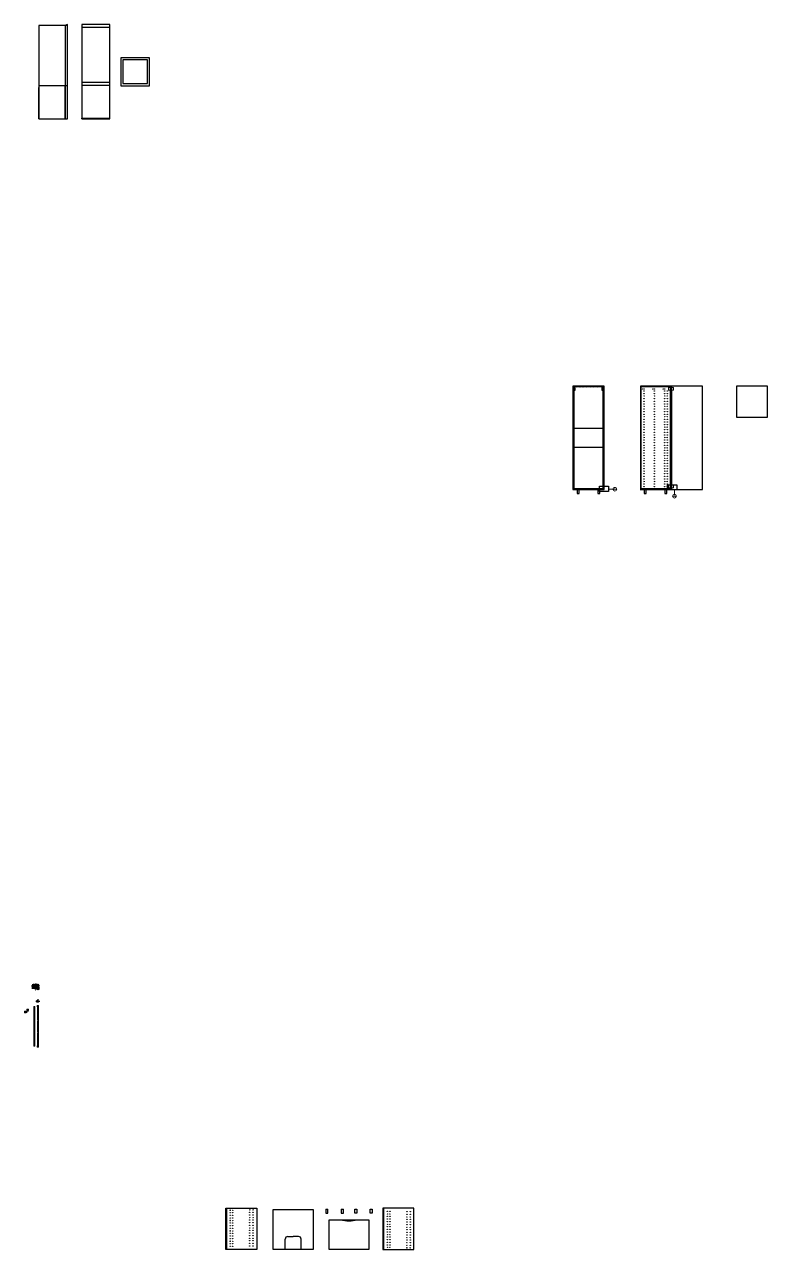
# Model space of a CAD drawing. Header units: millimetres. Extents: x -81 to 6320, y 1460 to 5690.
# Drawn here: x 1551 to 2987, y 3321 to 5690 of the extents above; entities that cross this region are included whole.
import ezdxf
from ezdxf.enums import TextEntityAlignment as Align

# ---------------------------------------------------------------- set-up
doc = ezdxf.new("R2010")
doc.units = ezdxf.units.MM
doc.linetypes.add('DASHED2', pattern=[0.375, 0.25, -0.125])
for name, color, linetype, lineweight in [('A-ANNO-SYMB', 3, 'Continuous', 18), ('meccanismi', 4, 'Continuous', 18), ('viti', 2, 'Continuous', 18)]:
    doc.layers.add(name, color=color, linetype=linetype, lineweight=lineweight)
doc.layers.add('ABACO', color=5, linetype='Continuous')
doc.styles.get("Standard").update_dxf_attribs({"font": 'Arial.ttf'})

# ---------------------------------------------------------------- blocks, each defined once
blk = doc.blocks.new('buchi vite')
for p, q in [((3441.8, 4619.8), (3442.4, 4619.8)), ((3441.8, 4619.3), (3442.4, 4619.3))]:
    blk.add_line(p, q)
for points in [[(3441.8, 4619.3), (3441.7, 4619.3), (3441.7, 4619.8), (3441.8, 4619.8)], [(3442.4, 4619.8), (3442.5, 4619.8), (3442.5, 4619.3), (3442.4, 4619.3)]]:
    blk.add_open_spline(points, degree=3)
blk = doc.blocks.new('buchi viti2')
for points in [[(3434.7, 4603.5), (3434.7, 4604.4)], [(3435.4, 4604.4), (3435.4, 4603.5)]]:
    blk.add_lwpolyline(points)
for points in [[(3434.7, 4604.4), (3434.7, 4604.7), (3435.4, 4604.7), (3435.4, 4604.4)], [(3434.7, 4603.5), (3434.7, 4603.3), (3435.4, 4603.3), (3435.4, 4603.5)]]:
    blk.add_open_spline(points, degree=3)

msp = doc.modelspace()

# ---------------------------------------------------------------- hatches: boundary and pattern name
h = msp.add_hatch()
h.set_pattern_fill('ANSI31', color=256, scale=10)
h.set_pattern_definition([(45, (441.5808, 2513.2355), (-0.88388348, 0.88388348), [])])
h.paths.add_polyline_path([(2671.3, 4991.3), (2611.3, 4991.3), (2611.3, 4791.3), (2671.3, 4791.3)])
edge = h.paths.add_edge_path(flags=16)
edge.add_line((2669.8, 4989.8), (2612.8, 4989.8))
edge.add_line((2669.8, 4791.3), (2669.8, 4989.8))
edge.add_line((2612.8, 4792.8), (2669.8, 4792.8))
edge.add_line((2612.8, 4792.8), (2612.8, 4872.8))
edge.add_line((2612.8, 4989.8), (2612.8, 4792.8))

# ---------------------------------------------------------------- linework, layer by layer
for p, q in [((1633.4, 5688.4), (1578.2, 5688.4)), ((1629.4, 5688.4), (1629.4, 5568.7)), ((1633.4, 5688.4), (1633.4, 5690.5)), ((1715.4, 5684.9), (1661.4, 5684.9)), ((1578.2, 5572.2), (1633.4, 5572.2)), ((1578.2, 5507.8), (1578.2, 5568.7)), ((1629.4, 5507.8), (1629.4, 5572.2)), ((1629.4, 5568.7), (1629.4, 5507.8)), ((1715.4, 5578.2), (1661.4, 5578.2)), ((1715.4, 5572.3), (1661.4, 5572.3)), ((1715.4, 5572.3), (1715.4, 5578.2)), ((1715.4, 5572.9), (1715.4, 5574)), ((1715.4, 5507.9), (1715.4, 5572.3)), ((1661.4, 5507.8), (1661.4, 5509.5)), ((1661.4, 5509.5), (1715.4, 5509.5)), ((1715.4, 5507.9), (1715.4, 5514.4))]:
    msp.add_line(p, q)
at = {"linetype": 'Continuous'}
for p, q in [((2671.3, 4991.3), (2611.3, 4991.3)), ((2611.3, 4991.3), (2611.3, 4791.3)), ((2612.8, 4989.8), (2612.8, 4991.3)), ((2669.8, 4989.8), (2612.8, 4989.8)), ((2612.8, 4989.8), (2612.8, 4792.8)), ((2612.8, 4989.8), (2612.8, 4909.8)), ((2669.8, 4989.8), (2669.8, 4991.3)), ((2669.8, 4791.3), (2669.8, 4989.8)), ((2671.3, 4791.3), (2671.3, 4991.3)), ((2801.1, 4991.3), (2741.6, 4991.3)), ((2741.6, 4991.3), (2741.6, 4909.8)), ((2742.6, 4989.8), (2742.6, 4991.3)), ((2742.6, 4989.8), (2742.6, 4909.8)), ((2799.6, 4989.8), (2799.6, 4991.3)), ((2799.6, 4989.8), (2799.6, 4988.3)), ((2801.1, 4791.3), (2801.1, 4991.3)), ((2612.8, 4909.8), (2669.8, 4909.8)), ((2741.6, 4909.8), (2742.6, 4909.8)), ((2741.6, 4909.8), (2741.6, 4872.8)), ((2742.6, 4909.8), (2742.6, 4872.8)), ((2612.8, 4792.8), (2612.8, 4872.8)), ((2612.8, 4872.8), (2669.8, 4872.8)), ((2741.6, 4872.8), (2741.6, 4791.3)), ((2741.6, 4872.8), (2742.6, 4872.8)), ((2742.6, 4792.8), (2742.6, 4872.8)), ((2611.3, 4791.3), (2671.3, 4791.3)), ((2611.3, 4791.3), (2621.3, 4791.3)), ((2612.8, 4792.8), (2669.8, 4792.8)), ((2612.8, 4792.8), (2612.8, 4791.3)), ((2741.1, 4791.3), (2801.1, 4791.3)), ((2741.1, 4791.3), (2751.1, 4791.3)), ((2742.6, 4792.8), (2799.6, 4792.8)), ((2742.6, 4792.8), (2742.6, 4791.3)), ((2799.6, 4794.3), (2799.6, 4792.8))]:
    msp.add_line(p, q, dxfattribs=at)
msp.add_lwpolyline([(1578.2, 5688.4), (1578.2, 5688.4), (1578.2, 5507.8), (1633.4, 5507.8), (1633.4, 5690.5), (1628.6, 5688.4)])
for points in [[(1661.4, 5690.5), (1661.4, 5507.8), (1715.4, 5507.8), (1715.4, 5690.5)], [(1736.9, 5572.1), (1792.1, 5572.1), (1792.1, 5626.1), (1736.9, 5626.1)], [(1740.9, 5576.1), (1788.1, 5576.1), (1788.1, 5622.1), (1740.9, 5622.1)]]:
    msp.add_lwpolyline(points, close=True)
for points in [[(2612.8, 4988), (2612.8, 4983), (2615.3, 4983), (2615.3, 4988)], [(2667.3, 4988), (2667.3, 4983), (2669.8, 4983), (2669.8, 4988)], [(2862.1, 4791.3), (2862.1, 4991.3), (2802.1, 4991.3), (2802.1, 4791.3)], [(2927.5, 4931.3), (2987.5, 4931.3), (2987.5, 4991.3), (2927.5, 4991.3)], [(2619.3, 4791.3), (2619.3, 4783.3), (2623.3, 4783.3), (2623.3, 4791.3)], [(2659.3, 4791.3), (2659.3, 4783.3), (2663.3, 4783.3), (2663.3, 4791.3)], [(2749.1, 4791.3), (2749.1, 4783.3), (2753.1, 4783.3), (2753.1, 4791.3)], [(2789.1, 4791.3), (2789.1, 4783.3), (2793.1, 4783.3), (2793.1, 4791.3)]]:
    msp.add_lwpolyline(points, close=True, dxfattribs=at)
for points in [[(2799.6, 4791.3), (2799.6, 4989.8), (2742.6, 4989.8), (2742.6, 4909.8)], [(2742.6, 4872.8), (2742.6, 4792.8)], [(2619.3, 4783.3), (2623.3, 4783.3)], [(2659.3, 4783.3), (2663.3, 4783.3)], [(2749.1, 4783.3), (2753.1, 4783.3)], [(2789.1, 4783.3), (2793.1, 4783.3)]]:
    msp.add_lwpolyline(points, dxfattribs=at)
at = {"linetype": 'DASHED2', "ltscale": 5}
for points in [[(2662.3, 4797.3), (2680, 4797.3), (2680, 4787.3), (2662.3, 4787.3)], [(2794.3, 4800.4), (2812.1, 4800.4), (2812.1, 4790.3), (2794.3, 4790.3)]]:
    msp.add_lwpolyline(points, close=True, dxfattribs=at)
for centre, radius in [((2745.7, 4985.7), 0.35), ((2748.7, 4985.7), 0.35), ((2748.7, 4981.7), 0.35), ((2748.7, 4976.7), 0.35), ((2765.7, 4985.7), 0.4), ((2768.7, 4985.7), 0.35), ((2768.7, 4981.7), 0.35), ((2768.7, 4976.7), 0.35), ((2785.7, 4985.7), 0.4), ((2788.7, 4985.7), 0.35), ((2788.7, 4981.7), 0.35), ((2788.7, 4976.7), 0.35), ((2793.7, 4981.7), 0.35), ((2793.7, 4976.7), 0.35), ((2748.7, 4971.7), 0.35), ((2748.7, 4966.7), 0.35), ((2748.7, 4961.7), 0.35), ((2748.7, 4956.7), 0.35), ((2748.7, 4951.7), 0.35), ((2768.7, 4971.7), 0.35), ((2768.7, 4966.7), 0.35), ((2768.7, 4961.7), 0.35), ((2768.7, 4956.7), 0.35), ((2768.7, 4951.7), 0.35), ((2788.7, 4971.7), 0.35), ((2788.7, 4966.7), 0.35), ((2788.7, 4961.7), 0.35), ((2788.7, 4956.7), 0.35), ((2788.7, 4951.7), 0.35), ((2793.7, 4971.7), 0.35), ((2793.7, 4966.7), 0.35), ((2793.7, 4961.7), 0.35), ((2793.7, 4956.7), 0.35), ((2793.7, 4951.7), 0.35), ((2748.7, 4946.7), 0.35), ((2748.7, 4941.7), 0.35), ((2748.7, 4936.7), 0.35), ((2748.7, 4931.7), 0.35), ((2768.7, 4946.7), 0.35), ((2768.7, 4941.7), 0.35), ((2768.7, 4936.7), 0.35), ((2768.7, 4931.7), 0.35), ((2788.7, 4946.7), 0.35), ((2788.7, 4941.7), 0.35), ((2788.7, 4936.7), 0.35), ((2788.7, 4931.7), 0.35), ((2793.7, 4946.7), 0.35), ((2793.7, 4941.7), 0.35), ((2793.7, 4936.7), 0.35), ((2793.7, 4931.7), 0.35), ((2748.7, 4926.7), 0.35), ((2748.7, 4921.7), 0.35), ((2748.7, 4916.7), 0.35), ((2748.7, 4911.7), 0.35), ((2748.7, 4906.7), 0.35), ((2768.7, 4926.7), 0.35), ((2768.7, 4921.7), 0.35), ((2768.7, 4916.7), 0.35), ((2768.7, 4911.7), 0.35), ((2768.7, 4906.7), 0.35), ((2788.7, 4926.7), 0.35), ((2788.7, 4921.7), 0.35), ((2788.7, 4916.7), 0.35), ((2788.7, 4911.7), 0.35), ((2788.7, 4906.7), 0.35), ((2793.7, 4926.7), 0.35), ((2793.7, 4921.7), 0.35), ((2793.7, 4916.7), 0.35), ((2793.7, 4911.7), 0.35), ((2793.7, 4906.7), 0.35), ((2748.7, 4901.7), 0.35), ((2748.7, 4896.7), 0.35), ((2748.7, 4891.7), 0.35), ((2748.7, 4886.7), 0.35), ((2748.7, 4881.7), 0.35), ((2768.7, 4901.7), 0.35), ((2768.7, 4896.7), 0.35), ((2768.7, 4891.7), 0.35), ((2768.7, 4886.7), 0.35), ((2768.7, 4881.7), 0.35), ((2788.7, 4901.7), 0.35), ((2788.7, 4896.7), 0.35), ((2788.7, 4891.7), 0.35), ((2788.7, 4886.7), 0.35), ((2788.7, 4881.7), 0.35), ((2793.7, 4901.7), 0.35), ((2793.7, 4896.7), 0.35), ((2793.7, 4891.7), 0.35), ((2793.7, 4886.7), 0.35), ((2793.7, 4881.7), 0.35), ((2748.7, 4876.7), 0.35), ((2748.7, 4871.7), 0.35), ((2748.7, 4866.7), 0.35), ((2748.7, 4861.7), 0.35), ((2748.7, 4856.7), 0.35), ((2768.7, 4876.7), 0.35), ((2768.7, 4871.7), 0.35), ((2768.7, 4866.7), 0.35), ((2768.7, 4861.7), 0.35), ((2768.7, 4856.7), 0.35), ((2788.7, 4876.7), 0.35), ((2788.7, 4871.7), 0.35), ((2788.7, 4866.7), 0.35), ((2788.7, 4861.7), 0.35), ((2788.7, 4856.7), 0.35), ((2793.7, 4876.7), 0.35), ((2793.7, 4871.7), 0.35), ((2793.7, 4866.7), 0.35), ((2793.7, 4861.7), 0.35), ((2793.7, 4856.7), 0.35), ((2748.7, 4851.7), 0.35), ((2748.7, 4846.7), 0.35), ((2748.7, 4841.7), 0.35), ((2748.7, 4836.7), 0.35), ((2768.7, 4851.7), 0.35), ((2768.7, 4846.7), 0.35), ((2768.7, 4841.7), 0.35), ((2768.7, 4836.7), 0.35), ((2788.7, 4851.7), 0.35), ((2788.7, 4846.7), 0.35), ((2788.7, 4841.7), 0.35), ((2788.7, 4836.7), 0.35), ((2793.7, 4851.7), 0.35), ((2793.7, 4846.7), 0.35), ((2793.7, 4841.7), 0.35), ((2793.7, 4836.7), 0.35), ((2748.7, 4831.6), 0.35), ((2748.7, 4826.6), 0.35), ((2748.7, 4821.6), 0.35), ((2748.7, 4816.6), 0.35), ((2748.7, 4811.6), 0.35), ((2768.7, 4831.6), 0.35), ((2768.7, 4826.6), 0.35), ((2768.7, 4821.6), 0.35), ((2768.7, 4816.6), 0.35), ((2768.7, 4811.6), 0.35), ((2788.7, 4831.6), 0.35), ((2788.7, 4826.6), 0.35), ((2788.7, 4821.6), 0.35), ((2788.7, 4816.6), 0.35), ((2788.7, 4811.6), 0.35), ((2793.7, 4831.6), 0.35), ((2793.7, 4826.6), 0.35), ((2793.7, 4821.6), 0.35), ((2793.7, 4816.6), 0.35), ((2793.7, 4811.6), 0.35), ((2748.7, 4806.6), 0.35), ((2748.7, 4801.6), 0.35), ((2748.7, 4796.6), 0.35), ((2768.7, 4806.6), 0.35), ((2768.7, 4801.6), 0.35), ((2768.7, 4796.6), 0.35), ((2788.7, 4806.6), 0.35), ((2788.7, 4801.6), 0.35), ((2788.7, 4796.6), 0.35), ((2793.7, 4806.6), 0.35), ((2793.7, 4801.6), 0.35), ((2793.7, 4796.6), 0.35)]:
    msp.add_circle(centre, radius)
at = {"layer": 'A-ANNO-SYMB', "linetype": 'DASHED2', "ltscale": 5}
for p, q in [((2680, 4791.6), (2688.7, 4791.6)), ((2807.5, 4790.3), (2807.5, 4781.7))]:
    msp.add_line(p, q, dxfattribs=at)
at = {"layer": 'A-ANNO-SYMB', "linetype": 'Continuous'}
for p, q in [((2688.7, 4791.6), (2695.9, 4791.6)), ((2803.9, 4778.1), (2811.1, 4778.1))]:
    msp.add_line(p, q, dxfattribs=at)
for centre in [(2692.3, 4791.6), (2807.5, 4778.1)]:
    msp.add_circle(centre, 3.62, dxfattribs=at)
at = {"layer": 'ABACO'}
for p, q in [((1939.8, 3401.3), (1941.3, 3401.3)), ((1941.3, 3401.3), (1941.3, 3321.3)), ((1943.8, 3401.3), (1995.8, 3401.3)), ((2133.2, 3399.5), (2133.2, 3391.5)), ((2133.2, 3399.5), (2137.2, 3399.5)), ((2133.2, 3391.5), (2137.2, 3391.5)), ((2137.2, 3391.5), (2137.2, 3399.5)), ((2163.2, 3399.5), (2163.2, 3391.5)), ((2163.2, 3399.5), (2167.2, 3399.5)), ((2163.2, 3391.5), (2167.2, 3391.5)), ((2167.2, 3391.5), (2167.2, 3399.5)), ((2189.2, 3391.5), (2189.2, 3399.5)), ((2189.2, 3399.5), (2193.2, 3399.5)), ((2193.2, 3391.5), (2189.2, 3391.5)), ((2193.2, 3399.5), (2193.2, 3391.5)), ((2219.2, 3391.5), (2219.2, 3399.5)), ((2219.2, 3399.5), (2223.2, 3399.5)), ((2223.2, 3391.5), (2219.2, 3391.5)), ((2223.2, 3399.5), (2223.2, 3391.5)), ((2245.2, 3321.3), (2245.2, 3401.3)), ((2054.7, 3321.3), (2054.7, 3341.3)), ((2059.7, 3346.3), (2070.1, 3346.3)), ((2080.5, 3346.3), (2070.1, 3346.3)), ((2085.5, 3321.3), (2085.5, 3341.3)), ((2243.7, 3321.3), (2245.2, 3321.3)), ((2247.7, 3321.3), (2299.7, 3321.3))]:
    msp.add_line(p, q, dxfattribs=at)
for points in [[(1939.8, 3321.3), (1939.8, 3401.3), (1999.8, 3401.3), (1999.8, 3321.3)], [(2031.6, 3398.3), (2108.6, 3398.3), (2108.6, 3321.3), (2031.6, 3321.3)], [(2243.7, 3401.3), (2243.7, 3321.3), (2303.7, 3321.3), (2303.7, 3401.3)], [(2139.5, 3378.5), (2216.5, 3378.5), (2216.5, 3321.3), (2139.5, 3321.3)]]:
    msp.add_lwpolyline(points, close=True, dxfattribs=at)
for centre in [(1948.3, 3397.3), (1948.3, 3392.3), (1953.3, 3397.3), (1953.3, 3392.3), (1986.1, 3398), (1986.1, 3393), (1986.1, 3388), (1992.5, 3398), (1992.5, 3393), (1992.5, 3388), (2252.3, 3395.2), (2252.3, 3390.2), (2257.3, 3395.2), (2257.3, 3390.2), (2290.1, 3394.4), (2290.1, 3389.4), (2296.5, 3394.4), (2296.5, 3389.4), (1948.3, 3387.3), (1948.3, 3382.3), (1948.3, 3377.3), (1948.3, 3372.3), (1948.3, 3367.3), (1953.3, 3387.3), (1953.3, 3382.3), (1953.3, 3377.3), (1953.3, 3372.3), (1953.3, 3367.3), (1986.1, 3383.1), (1986.1, 3378.1), (1986.1, 3373.1), (1986.1, 3368.1), (1992.5, 3383.1), (1992.5, 3378.1), (1992.5, 3373.1), (1992.5, 3368.1), (2252.3, 3385.2), (2252.3, 3380.2), (2252.3, 3375.2), (2252.3, 3370.2), (2252.3, 3365.2), (2257.3, 3385.2), (2257.3, 3380.2), (2257.3, 3375.2), (2257.3, 3370.2), (2257.3, 3365.2), (2290.1, 3384.4), (2290.1, 3379.4), (2290.1, 3374.4), (2290.1, 3369.4), (2290.1, 3364.4), (2296.5, 3384.4), (2296.5, 3379.4), (2296.5, 3374.4), (2296.5, 3369.4), (2296.5, 3364.4), (1948.3, 3362.3), (1948.3, 3357.3), (1948.3, 3352.3), (1948.3, 3347.3), (1948.3, 3342.3), (1953.3, 3362.3), (1953.3, 3357.3), (1953.3, 3352.3), (1953.3, 3347.3), (1953.3, 3342.3), (1986.1, 3363.1), (1986.1, 3358.1), (1986.1, 3353.1), (1986.1, 3348.1), (1986.1, 3343.1), (1992.5, 3363.1), (1992.5, 3358.1), (1992.5, 3353.1), (1992.5, 3348.1), (1992.5, 3343.1), (2252.3, 3360.2), (2252.3, 3355.2), (2252.3, 3350.2), (2252.3, 3345.2), (2257.3, 3360.2), (2257.3, 3355.2), (2257.3, 3350.2), (2257.3, 3345.2), (2290.1, 3359.4), (2290.1, 3354.4), (2290.1, 3349.4), (2290.1, 3344.4), (2296.5, 3359.4), (2296.5, 3354.4), (2296.5, 3349.4), (2296.5, 3344.4), (1948.3, 3337.3), (1948.3, 3332.3), (1948.3, 3327.3), (1953.3, 3337.3), (1953.3, 3332.3), (1953.3, 3327.3), (1986.1, 3338.1), (1986.1, 3333.1), (1986.1, 3328.1), (1992.5, 3338.1), (1992.5, 3333.1), (1992.5, 3328.1), (2252.3, 3340.2), (2252.3, 3335.2), (2252.3, 3330.2), (2252.3, 3325.2), (2257.3, 3340.2), (2257.3, 3335.2), (2257.3, 3330.2), (2257.3, 3325.2), (2290.1, 3339.4), (2290, 3334.5), (2290, 3329.5), (2290, 3324.5), (2296.5, 3339.4), (2296.5, 3334.5), (2296.5, 3329.5), (2296.5, 3324.5)]:
    msp.add_circle(centre, 0.35, dxfattribs=at)
for centre, radius, start, end in [((2178, 3452), 75.3, 257.589, 282.411), ((2059.7, 3341.3), 5, 90, 180), ((2080.5, 3341.3), 5, 0, 90)]:
    msp.add_arc(centre, radius, start, end, dxfattribs=at)
at = {"layer": 'meccanismi'}
for p, q in [((1570.4, 3714.7), (1570.4, 3791.1)), ((1577.5, 3792.9), (1575.3, 3792.9)), ((1575.3, 3792.9), (1575.3, 3791.1)), ((1575.7, 3790.4), (1575.3, 3791.1)), ((1576.1, 3792.2), (1576.7, 3792.2)), ((1576.1, 3791.8), (1576.7, 3791.8)), ((1577.5, 3792.9), (1577.5, 3752.9)), ((1550.5, 3781.9), (1550.5, 3782)), ((1553.6, 3782), (1550.5, 3782)), ((1550.5, 3782), (1550.5, 3781.9)), ((1550.5, 3781.9), (1552.1, 3781.9)), ((1550.5, 3779), (1550.5, 3781.8)), ((1552.1, 3778.8), (1550.7, 3778.8)), ((1553.6, 3781.9), (1552.1, 3781.9)), ((1552.1, 3778.8), (1553.4, 3778.8)), ((1553.6, 3781.9), (1553.6, 3782)), ((1553.6, 3781.9), (1553.6, 3782)), ((1553.6, 3779), (1553.6, 3781.8)), ((1554.8, 3786.1), (1554.9, 3786.1)), ((1554.8, 3783.4), (1554.8, 3786.1)), ((1554.8, 3786.1), (1554.9, 3786.1)), ((1554.8, 3783.4), (1554.9, 3783.4)), ((1554.9, 3783.4), (1554.8, 3783.4)), ((1554.8, 3781.8), (1554.8, 3778.8)), ((1554.8, 3781.8), (1554.9, 3781.8)), ((1554.8, 3779), (1554.9, 3779)), ((1554.8, 3778.8), (1554.9, 3778.8)), ((1554.9, 3786.1), (1554.9, 3783.4)), ((1554.9, 3781.8), (1554.9, 3778.8)), ((1555.1, 3786.1), (1558, 3786.1)), ((1555.1, 3783.4), (1558, 3783.4)), ((1555.1, 3782), (1558, 3782)), ((1555.1, 3781.9), (1555.1, 3782)), ((1558, 3781.9), (1555.1, 3781.9)), ((1558, 3786.1), (1558, 3784.8)), ((1558, 3783.4), (1558, 3784.8)), ((1558, 3782), (1558, 3781.9)), ((1575.7, 3763.4), (1576.2, 3763.4)), ((1575.7, 3763.4), (1575.7, 3752.9)), ((1575.7, 3742.4), (1575.7, 3752.9)), ((1577.5, 3712.9), (1577.5, 3752.9)), ((1575.7, 3742.4), (1576.2, 3742.4)), ((1575.7, 3715.4), (1575.3, 3714.7)), ((1575.3, 3712.9), (1575.3, 3714.7)), ((1577.5, 3712.9), (1575.3, 3712.9))]:
    msp.add_line(p, q, dxfattribs=at)
at = {"layer": 'meccanismi', "linetype": 'Continuous'}
for points in [[(2795.8, 4983.3), (2805.8, 4983.3), (2805.8, 4988.3), (2795.8, 4988.3)], [(2795.8, 4794.2), (2805.8, 4794.2), (2805.8, 4799.2), (2795.8, 4799.2)]]:
    msp.add_lwpolyline(points, close=True, dxfattribs=at)
at = {"layer": 'meccanismi'}
for points in [[(1570.4, 3791.1), (1568.4, 3791.1), (1568.4, 3714.7)], [(1577.5, 3800), (1575.3, 3800)], [(1575.3, 3800), (1575.3, 3799.8), (1577.5, 3799.8), (1577.5, 3800)], [(1577.5, 3790.4), (1575.7, 3790.4), (1575.7, 3765.4)], [(1576.2, 3763.4), (1576.2, 3765.4), (1575.7, 3765.4)], [(1576.2, 3742.4), (1576.2, 3740.4), (1575.7, 3740.4)], [(1577.5, 3715.4), (1575.7, 3715.4), (1575.7, 3740.4)], [(1570.4, 3714.7), (1568.4, 3714.7)]]:
    msp.add_lwpolyline(points, dxfattribs=at)
at = {"layer": 'meccanismi', "lineweight": 100}
for points in [[(1575.7, 3800), (1575.7, 3802)], [(1577.5, 3802), (1575.7, 3802)], [(1575.7, 3801), (1575.7, 3802)], [(1577.5, 3800), (1577.5, 3802)]]:
    msp.add_lwpolyline(points, dxfattribs=at)
at = {"layer": 'meccanismi'}
for points in [[(1551.6, 3781.8), (1550.9, 3781.8, 0.414214), (1550.8, 3781.7), (1550.8, 3781.1, 0.668179), (1551, 3781), (1551.7, 3781.6, 0.668179)], [(1552.5, 3781.8), (1553.2, 3781.8, -0.414214), (1553.3, 3781.7), (1553.3, 3781.1, -0.668179), (1553.1, 3781), (1552.4, 3781.6, -0.668179)]]:
    msp.add_lwpolyline(points, format="xyb", close=True, dxfattribs=at)
for centre, radius in [((1551, 3780.4), 0.25), ((1550.9, 3779.3), 0.25), ((1552.1, 3780.4), 0.25), ((1553.2, 3780.4), 0.25), ((1553.2, 3779.3), 0.25), ((1569.4, 3753.9), 0.35), ((1569.4, 3751.9), 0.35)]:
    msp.add_circle(centre, radius, dxfattribs=at)
at = {"layer": 'meccanismi', "lineweight": 100}
msp.add_arc((1575.7, 3801), 0.35, 90, 270, dxfattribs=at)
at = {"layer": 'meccanismi'}
for centre, radius, start, end in [((1550.6, 3782), 0.18, 236.3194, 343.9061), ((1550.7, 3779), 0.2, 180, 270), ((1552.1, 3779.7), 0.15, 90, 270), ((1552.1, 3779.1), 0.15, 90, 270), ((1552.1, 3779.7), 0.15, 270, 90), ((1552.1, 3779.1), 0.15, 270, 90), ((1553.5, 3782), 0.18, 196.0939, 303.6806), ((1553.4, 3779), 0.2, 270, 0), ((1555, 3786.2), 0.18, 253.9061, 326.3099), ((1555, 3783.3), 0.18, 33.6901, 106.0939), ((1556.5, 3784.8), 0.6, 0, 180), ((1556.5, 3784.8), 0.6, 180, 0)]:
    msp.add_arc(centre, radius, start, end, dxfattribs=at)
for points in [[(1576.1, 3791.8), (1576, 3791.8), (1576, 3792.2), (1576.1, 3792.2)], [(1576.7, 3792.2), (1576.9, 3792.2), (1576.9, 3791.8), (1576.7, 3791.8)], [(1554.8, 3781.8), (1554.8, 3782), (1555, 3782), (1555.1, 3782)], [(1554.9, 3781.8), (1554.9, 3781.9), (1555.1, 3781.9), (1555.1, 3781.9)]]:
    msp.add_open_spline(points, degree=3, dxfattribs=at)
at = {"layer": 'viti', "lineweight": 100}
for p, q in [((1567.4, 3832.1), (1567.8, 3832.1)), ((1567.4, 3831.9), (1567.8, 3831.9)), ((1568.4, 3830), (1567.4, 3830)), ((1567.4, 3829.7), (1568.2, 3829.7)), ((1567.9, 3827.4), (1567.7, 3827.6)), ((1567.7, 3827.6), (1568.2, 3827.6)), ((1567.8, 3832.5), (1567.8, 3832.1)), ((1567.8, 3831.9), (1567.8, 3831.5)), ((1567.8, 3828.2), (1567.9, 3828.2)), ((1567.8, 3828.2), (1567.9, 3828.2)), ((1567.9, 3830.3), (1567.9, 3830)), ((1567.9, 3830), (1567.9, 3830.3)), ((1567.9, 3828.4), (1567.9, 3828.2)), ((1567.9, 3828.2), (1567.9, 3828)), ((1567.9, 3827.4), (1568, 3827.4)), ((1568, 3827.2), (1567.9, 3827.2)), ((1568, 3827.2), (1567.9, 3827.2)), ((1568, 3827.1), (1567.9, 3827.1)), ((1568, 3827.1), (1567.9, 3827)), ((1568, 3826.9), (1567.9, 3826.9)), ((1568, 3826.9), (1567.9, 3826.9)), ((1568, 3826.8), (1567.9, 3826.7)), ((1568, 3826.8), (1567.9, 3826.7)), ((1568, 3826.6), (1567.9, 3826.6)), ((1568, 3826.6), (1567.9, 3826.6)), ((1568, 3826.5), (1567.9, 3826.4)), ((1568, 3826.4), (1567.9, 3826.4)), ((1568, 3826.3), (1567.9, 3826.3)), ((1568, 3826.3), (1567.9, 3826.2)), ((1568, 3826.1), (1567.9, 3826.1)), ((1568, 3826.1), (1567.9, 3826.1)), ((1568, 3826), (1567.9, 3826)), ((1568, 3826), (1567.9, 3825.9)), ((1568, 3825.8), (1567.9, 3825.8)), ((1568, 3825.8), (1567.9, 3825.8)), ((1568, 3825.7), (1567.9, 3825.6)), ((1568, 3825.6), (1567.9, 3825.6)), ((1567.9, 3825.5), (1567.9, 3825.5)), ((1567.9, 3825.5), (1568, 3825.4)), ((1568, 3825.5), (1567.9, 3825.5)), ((1568, 3825.5), (1567.9, 3825.5)), ((1568, 3832.5), (1568, 3832.1)), ((1568, 3832.1), (1568.4, 3832.1)), ((1568, 3831.9), (1568.4, 3831.9)), ((1568, 3831.9), (1568, 3831.5)), ((1568, 3828.4), (1568, 3828.2)), ((1568, 3828.2), (1568.1, 3828.2)), ((1568, 3828.2), (1568.1, 3828.2)), ((1568, 3828.2), (1568, 3828)), ((1568.2, 3827.6), (1568, 3827.4)), ((1568, 3825.5), (1568, 3825.5)), ((1568, 3825.5), (1568, 3825.4)), ((1571.9, 3831.8), (1572.6, 3831.8)), ((1571.9, 3831.8), (1571.9, 3829.7)), ((1571.9, 3829.7), (1572.6, 3829.7)), ((1571.9, 3827.1), (1571.9, 3827)), ((1572.5, 3831.9), (1572, 3831.9)), ((1572, 3831.9), (1572, 3831.9)), ((1572, 3831.8), (1572, 3829.7)), ((1572.5, 3829.6), (1572, 3829.6)), ((1572, 3828), (1572.1, 3828)), ((1572, 3828), (1572.1, 3828)), ((1572, 3826.9), (1572.4, 3826.9)), ((1572.1, 3829.7), (1572.1, 3831.8)), ((1572.1, 3828.2), (1572.1, 3828)), ((1572.1, 3828), (1572.1, 3827.8)), ((1572.2, 3826.9), (1572.1, 3826.9)), ((1572.2, 3826.9), (1572.1, 3826.9)), ((1572.2, 3826.9), (1572.1, 3826.9)), ((1572.2, 3826.8), (1572.1, 3826.8)), ((1572.2, 3826.8), (1572.1, 3826.7)), ((1572.2, 3826.6), (1572.1, 3826.6)), ((1572.2, 3826.6), (1572.1, 3826.6)), ((1572.2, 3826.5), (1572.1, 3826.5)), ((1572.2, 3826.5), (1572.1, 3826.4)), ((1572.2, 3826.3), (1572.1, 3826.3)), ((1572.2, 3826.3), (1572.1, 3826.3)), ((1572.2, 3826.2), (1572.1, 3826.1)), ((1572.2, 3826.1), (1572.1, 3826.1)), ((1572.2, 3826), (1572.1, 3826)), ((1572.2, 3826), (1572.1, 3826)), ((1572.2, 3825.8), (1572.1, 3825.8)), ((1572.2, 3825.8), (1572.1, 3825.8)), ((1572.2, 3825.7), (1572.1, 3825.7)), ((1572.2, 3825.7), (1572.1, 3825.6)), ((1572.2, 3825.5), (1572.1, 3825.5)), ((1572.2, 3825.5), (1572.1, 3825.5)), ((1572.1, 3825.4), (1572.1, 3825.4)), ((1572.2, 3825.4), (1572.1, 3825.3)), ((1572.2, 3825.4), (1572.1, 3825.3)), ((1572.1, 3825.3), (1572.2, 3825.2)), ((1572.2, 3831.8), (1572.2, 3829.7)), ((1572.2, 3828.2), (1572.2, 3828)), ((1572.2, 3828), (1572.3, 3828)), ((1572.2, 3828), (1572.3, 3828)), ((1572.2, 3828), (1572.2, 3827.8)), ((1572.2, 3825.4), (1572.2, 3825.4)), ((1572.2, 3825.3), (1572.2, 3825.2)), ((1572.3, 3829.7), (1572.3, 3831.8)), ((1572.4, 3831.8), (1572.4, 3829.7)), ((1572.4, 3827.1), (1572.4, 3827)), ((1572.5, 3829.7), (1572.5, 3831.8)), ((1572.6, 3831.8), (1572.6, 3829.7)), ((1575.9, 3831.3), (1575.9, 3831.4)), ((1575.9, 3831.4), (1576.6, 3831.4)), ((1575.9, 3831.3), (1576.6, 3831.3)), ((1575.9, 3828.1), (1576.3, 3828.1)), ((1575.9, 3828), (1576.3, 3828)), ((1575.9, 3827.4), (1576.6, 3827.4)), ((1575.9, 3827.2), (1575.9, 3827.4)), ((1576.3, 3827.2), (1575.9, 3827.2)), ((1576, 3831), (1576, 3830.1)), ((1576, 3831), (1576.5, 3831)), ((1576.3, 3831), (1576, 3831)), ((1576.4, 3831), (1576, 3830.9)), ((1576.5, 3830.9), (1576, 3830.8)), ((1576.5, 3830.9), (1576, 3830.8)), ((1576, 3830.9), (1576, 3830.8)), ((1576, 3830.8), (1576, 3830.7)), ((1576.5, 3830.7), (1576, 3830.7)), ((1576.5, 3830.7), (1576, 3830.6)), ((1576.5, 3830.6), (1576, 3830.5)), ((1576.5, 3830.6), (1576, 3830.5)), ((1576, 3830.6), (1576, 3830.5)), ((1576, 3830.5), (1576, 3830.4)), ((1576.5, 3830.4), (1576, 3830.3)), ((1576.5, 3830.4), (1576, 3830.3)), ((1576, 3830.3), (1576, 3830.2)), ((1576.5, 3830.3), (1576, 3830.2)), ((1576.5, 3830.3), (1576, 3830.2)), ((1576.1, 3832.3), (1576.2, 3832.3)), ((1576.1, 3832.3), (1576.2, 3832.3)), ((1576.1, 3830.1), (1576.4, 3830.1)), ((1576.1, 3827), (1576.1, 3827.2)), ((1576.1, 3825.8), (1576.1, 3826.8)), ((1576.1, 3825.6), (1576.1, 3825.3)), ((1576.5, 3825.4), (1576.1, 3825.3)), ((1576.5, 3825.3), (1576.1, 3825.2)), ((1576.1, 3825.2), (1576.1, 3825.1)), ((1576.5, 3825.2), (1576.1, 3825.1)), ((1576.5, 3825.2), (1576.1, 3825.1)), ((1576.1, 3825.1), (1576.1, 3825)), ((1576.5, 3825.1), (1576.1, 3825)), ((1576.5, 3825), (1576.1, 3824.9)), ((1576.1, 3824.9), (1576.1, 3824.8)), ((1576.5, 3824.9), (1576.1, 3824.8)), ((1576.5, 3824.9), (1576.1, 3824.8)), ((1576.1, 3824.8), (1576.1, 3824.7)), ((1576.5, 3824.8), (1576.1, 3824.7)), ((1576.5, 3824.7), (1576.1, 3824.6)), ((1576.1, 3824.6), (1576.1, 3824.5)), ((1576.5, 3824.6), (1576.1, 3824.5)), ((1576.5, 3824.6), (1576.1, 3824.5)), ((1576.1, 3824.5), (1576.1, 3824.4)), ((1576.2, 3832.5), (1576.2, 3832.3)), ((1576.2, 3832.3), (1576.2, 3832.1)), ((1576.2, 3826.8), (1576.2, 3825.8)), ((1576.2, 3826.8), (1576.2, 3825.8)), ((1576.3, 3824.4), (1576.2, 3824.4)), ((1576.3, 3832.5), (1576.3, 3832.3)), ((1576.3, 3832.3), (1576.4, 3832.3)), ((1576.3, 3832.3), (1576.4, 3832.3)), ((1576.3, 3832.3), (1576.3, 3832.1)), ((1576.3, 3828.4), (1576.3, 3828.1)), ((1576.3, 3828.4), (1576.3, 3828.1)), ((1576.3, 3828.1), (1576.6, 3828.1)), ((1576.3, 3828), (1576.6, 3828)), ((1576.3, 3828), (1576.3, 3827.7)), ((1576.3, 3828), (1576.3, 3827.7)), ((1576.3, 3827.2), (1576.6, 3827.2)), ((1576.4, 3824.4), (1576.3, 3824.4)), ((1576.4, 3831), (1576.4, 3830.1)), ((1576.4, 3827), (1576.4, 3827.2)), ((1576.4, 3826.8), (1576.4, 3825.8)), ((1576.4, 3826.8), (1576.4, 3825.8)), ((1576.5, 3825.8), (1576.5, 3826.8)), ((1576.5, 3825.6), (1576.5, 3825.3)), ((1576.5, 3825.3), (1576.5, 3825.2)), ((1576.5, 3825.2), (1576.5, 3825)), ((1576.5, 3825), (1576.5, 3824.9)), ((1576.5, 3824.9), (1576.5, 3824.7)), ((1576.5, 3824.7), (1576.5, 3824.6)), ((1576.5, 3824.6), (1576.5, 3824.4)), ((1576.6, 3831.4), (1576.6, 3831.3)), ((1576.6, 3827.2), (1576.6, 3827.4))]:
    msp.add_line(p, q, dxfattribs=at)
for points in [[(1567.4, 3830.4), (1568.4, 3830.4), (1568.4, 3829.6), (1567.4, 3829.6), (1567.4, 3830.4)], [(1567.4, 3830.4), (1567.4, 3830.3), (1568.4, 3830.3)], [(1567.4, 3830), (1567.5, 3830), (1567.5, 3830.3)], [(1568.2, 3829.9), (1567.4, 3829.9)], [(1567.9, 3828.2), (1567.8, 3828.2), (1567.8, 3828.2)], [(1568, 3828.2), (1568, 3828.4), (1567.9, 3828.4)], [(1568, 3828.2), (1568, 3828), (1567.9, 3828)], [(1567.9, 3826.9), (1567.9, 3827.4)], [(1567.9, 3826.9), (1567.9, 3827)], [(1567.9, 3826.7), (1567.9, 3826.9)], [(1567.9, 3826.6), (1567.9, 3826.7)], [(1567.9, 3826.4), (1567.9, 3826.6)], [(1567.9, 3826.3), (1567.9, 3826.4)], [(1567.9, 3826.1), (1567.9, 3826.3)], [(1567.9, 3826), (1567.9, 3826.1)], [(1567.9, 3825.8), (1567.9, 3825.9)], [(1567.9, 3825.6), (1567.9, 3825.8)], [(1567.9, 3825.6), (1567.9, 3825.8)], [(1567.9, 3825.5), (1567.9, 3825.6)], [(1568, 3828.2), (1568.1, 3828.2), (1568.1, 3828.2)], [(1568, 3826.9), (1568, 3827.4)], [(1568, 3826.8), (1568, 3826.9)], [(1568, 3826.6), (1568, 3826.7)], [(1568, 3826.5), (1568, 3826.6)], [(1568, 3826.3), (1568, 3826.4)], [(1568, 3826.1), (1568, 3826.3)], [(1568, 3826), (1568, 3826.1)], [(1568, 3825.8), (1568, 3826)], [(1568, 3825.7), (1568, 3825.8)], [(1568, 3825.5), (1568, 3825.6)], [(1568.4, 3830), (1568.3, 3830), (1568.3, 3830.3)], [(1568.3, 3829.7), (1568.3, 3829.8)], [(1572.1, 3828), (1572, 3828), (1572, 3828)], [(1572.2, 3828), (1572.2, 3828.2), (1572.1, 3828.2)], [(1572.2, 3828), (1572.2, 3827.8), (1572.1, 3827.8)], [(1572.1, 3826.8), (1572.1, 3826.9)], [(1572.1, 3826.9), (1572.1, 3826.9)], [(1572.1, 3826.6), (1572.1, 3826.8)], [(1572.1, 3826.5), (1572.1, 3826.6)], [(1572.1, 3826.3), (1572.1, 3826.4)], [(1572.1, 3826.1), (1572.1, 3826.3)], [(1572.1, 3826), (1572.1, 3826.1)], [(1572.1, 3825.8), (1572.1, 3826)], [(1572.1, 3825.7), (1572.1, 3825.8)], [(1572.1, 3825.5), (1572.1, 3825.6)], [(1572.1, 3825.4), (1572.1, 3825.5)], [(1572.2, 3828), (1572.3, 3828), (1572.3, 3828)], [(1572.2, 3826.8), (1572.2, 3826.9)], [(1572.2, 3826.6), (1572.2, 3826.8)], [(1572.2, 3826.5), (1572.2, 3826.6)], [(1572.2, 3826.3), (1572.2, 3826.5)], [(1572.2, 3826.2), (1572.2, 3826.3)], [(1572.2, 3826), (1572.2, 3826.1)], [(1572.2, 3825.8), (1572.2, 3826)], [(1572.2, 3825.7), (1572.2, 3825.8)], [(1572.2, 3825.5), (1572.2, 3825.7)], [(1572.2, 3825.4), (1572.2, 3825.5)], [(1576.3, 3827), (1576, 3827)], [(1576, 3825.6), (1576.3, 3825.6)], [(1576.2, 3832.3), (1576.1, 3832.3), (1576.1, 3832.3)], [(1576.1, 3824.5), (1576.1, 3824.5), (1576.1, 3824.4)], [(1576.3, 3832.3), (1576.3, 3832.5), (1576.2, 3832.5)], [(1576.3, 3832.3), (1576.3, 3832.1), (1576.2, 3832.1)], [(1576.2, 3826.7), (1576.2, 3826.7)], [(1576.3, 3832.3), (1576.4, 3832.3), (1576.4, 3832.3)], [(1576.3, 3827), (1576.6, 3827)], [(1576.6, 3825.6), (1576.3, 3825.6)], [(1576.4, 3826.7), (1576.4, 3826.7)]]:
    msp.add_lwpolyline(points, dxfattribs=at)
for centre, radius in [((1567.9, 3832), 0.5), ((1568, 3828.2), 0.25), ((1572.2, 3832.8), 0.35), ((1572.2, 3828), 0.25), ((1572.2, 3832.8), 0.267), ((1576.2, 3832.3), 0.35), ((1576.3, 3828), 0.35)]:
    msp.add_circle(centre, radius, dxfattribs=at)
for centre, start, end in [((1575.9, 3831.3), 180, 198.2952), ((1576.1, 3830.1), 180, 270), ((1576.4, 3830.1), 270, 0), ((1576.6, 3831.3), 341.7048, 0)]:
    msp.add_arc(centre, 0.02, start, end, dxfattribs=at)
for points in [[(1567.9, 3827.2), (1567.9, 3827.2), (1567.9, 3827.2), (1567.9, 3827.2)], [(1567.9, 3827), (1567.9, 3827), (1567.9, 3827.1), (1567.9, 3827.1)], [(1567.9, 3826.9), (1567.9, 3826.9), (1567.9, 3826.9), (1567.9, 3826.9)], [(1567.9, 3826.7), (1567.9, 3826.7), (1567.9, 3826.7), (1567.9, 3826.7)], [(1567.9, 3826.6), (1567.9, 3826.6), (1567.9, 3826.6), (1567.9, 3826.6)], [(1567.9, 3826.4), (1567.9, 3826.4), (1567.9, 3826.4), (1567.9, 3826.4)], [(1567.9, 3826.2), (1567.9, 3826.2), (1567.9, 3826.3), (1567.9, 3826.3)], [(1567.9, 3826.1), (1567.9, 3826.1), (1567.9, 3826.1), (1567.9, 3826.1)], [(1567.9, 3825.9), (1567.9, 3825.9), (1567.9, 3825.9), (1567.9, 3826)], [(1567.9, 3825.8), (1567.9, 3825.8), (1567.9, 3825.8), (1567.9, 3825.8)], [(1567.9, 3825.6), (1567.9, 3825.6), (1567.9, 3825.6), (1567.9, 3825.6)], [(1567.9, 3825.5), (1567.9, 3825.5), (1567.9, 3825.5), (1567.9, 3825.5)], [(1568, 3827.2), (1568, 3827.2), (1568, 3827.2), (1568, 3827.2)], [(1568, 3827.1), (1568, 3827.1), (1568, 3827.1), (1568, 3827.1)], [(1568, 3826.9), (1568, 3826.9), (1568, 3826.9), (1568, 3826.9)], [(1568, 3826.8), (1568, 3826.8), (1568, 3826.8), (1568, 3826.8)], [(1568, 3826.6), (1568, 3826.6), (1568, 3826.6), (1568, 3826.6)], [(1568, 3826.4), (1568, 3826.4), (1568, 3826.5), (1568, 3826.5)], [(1568, 3826.3), (1568, 3826.3), (1568, 3826.3), (1568, 3826.3)], [(1568, 3826.1), (1568, 3826.1), (1568, 3826.1), (1568, 3826.1)], [(1568, 3826), (1568, 3826), (1568, 3826), (1568, 3826)], [(1568, 3825.8), (1568, 3825.8), (1568, 3825.8), (1568, 3825.8)], [(1568, 3825.6), (1568, 3825.6), (1568, 3825.7), (1568, 3825.7)], [(1568, 3825.5), (1568, 3825.5), (1568, 3825.5), (1568, 3825.5)], [(1568.3, 3829.8), (1568.3, 3829.8), (1568.2, 3829.9), (1568.2, 3829.9)], [(1568.3, 3829.7), (1568.3, 3829.7), (1568.2, 3829.7), (1568.2, 3829.7)], [(1572, 3831.9), (1571.9, 3831.9), (1571.9, 3831.8), (1571.9, 3831.8)], [(1572, 3829.6), (1571.9, 3829.6), (1571.9, 3829.6), (1571.9, 3829.7)], [(1571.9, 3827.1), (1571.9, 3827.2), (1572.1, 3827.2), (1572.2, 3827.2)], [(1572, 3826.9), (1571.9, 3826.9), (1571.9, 3827), (1571.9, 3827)], [(1572.1, 3826.9), (1572.1, 3826.9), (1572.1, 3826.9), (1572.1, 3826.9)], [(1572.1, 3826.7), (1572.1, 3826.7), (1572.1, 3826.8), (1572.1, 3826.8)], [(1572.1, 3826.6), (1572.1, 3826.6), (1572.1, 3826.6), (1572.1, 3826.6)], [(1572.1, 3826.4), (1572.1, 3826.4), (1572.1, 3826.4), (1572.1, 3826.5)], [(1572.1, 3826.3), (1572.1, 3826.3), (1572.1, 3826.3), (1572.1, 3826.3)], [(1572.1, 3826.1), (1572.1, 3826.1), (1572.1, 3826.1), (1572.1, 3826.1)], [(1572.1, 3826), (1572.1, 3826), (1572.1, 3826), (1572.1, 3826)], [(1572.1, 3825.8), (1572.1, 3825.8), (1572.1, 3825.8), (1572.1, 3825.8)], [(1572.1, 3825.6), (1572.1, 3825.6), (1572.1, 3825.7), (1572.1, 3825.7)], [(1572.1, 3825.5), (1572.1, 3825.5), (1572.1, 3825.5), (1572.1, 3825.5)], [(1572.1, 3825.3), (1572.1, 3825.3), (1572.1, 3825.3), (1572.1, 3825.3)], [(1572.4, 3827.1), (1572.4, 3827.2), (1572.3, 3827.2), (1572.2, 3827.2)], [(1572.2, 3826.9), (1572.2, 3826.9), (1572.2, 3826.9), (1572.2, 3826.9)], [(1572.2, 3826.8), (1572.2, 3826.8), (1572.2, 3826.8), (1572.2, 3826.8)], [(1572.2, 3826.6), (1572.2, 3826.6), (1572.2, 3826.6), (1572.2, 3826.6)], [(1572.2, 3826.5), (1572.2, 3826.5), (1572.2, 3826.5), (1572.2, 3826.5)], [(1572.2, 3826.3), (1572.2, 3826.3), (1572.2, 3826.3), (1572.2, 3826.3)], [(1572.2, 3826.1), (1572.2, 3826.1), (1572.2, 3826.2), (1572.2, 3826.2)], [(1572.2, 3826), (1572.2, 3826), (1572.2, 3826), (1572.2, 3826)], [(1572.2, 3825.8), (1572.2, 3825.8), (1572.2, 3825.9), (1572.2, 3825.8)], [(1572.2, 3825.7), (1572.2, 3825.7), (1572.2, 3825.7), (1572.2, 3825.7)], [(1572.2, 3825.5), (1572.2, 3825.5), (1572.2, 3825.5), (1572.2, 3825.5)], [(1572.2, 3825.4), (1572.2, 3825.4), (1572.2, 3825.4), (1572.2, 3825.4)], [(1572.4, 3826.9), (1572.4, 3826.9), (1572.4, 3827), (1572.4, 3827)], [(1572.6, 3831.8), (1572.6, 3831.8), (1572.5, 3831.9), (1572.5, 3831.9)], [(1572.6, 3829.7), (1572.6, 3829.6), (1572.5, 3829.6), (1572.5, 3829.6)], [(1576.2, 3831.6), (1576.2, 3831.6), (1575.9, 3831.6), (1575.9, 3831.4)], [(1576, 3831), (1575.9, 3831), (1575.9, 3831.2), (1575.9, 3831.3)], [(1576.1, 3826.8), (1576.1, 3826.9), (1575.9, 3827), (1576, 3827)], [(1576, 3825.6), (1575.9, 3825.6), (1576.1, 3825.7), (1576.1, 3825.8)], [(1576, 3830.9), (1576, 3830.9), (1576, 3830.9), (1576, 3831)], [(1576, 3830.8), (1576, 3830.8), (1576, 3830.8), (1576, 3830.8)], [(1576, 3830.6), (1576, 3830.6), (1576, 3830.6), (1576, 3830.7)], [(1576, 3830.5), (1576, 3830.5), (1576, 3830.5), (1576, 3830.5)], [(1576, 3830.3), (1576, 3830.3), (1576, 3830.3), (1576, 3830.3)], [(1576, 3830.2), (1576, 3830.2), (1576, 3830.2), (1576, 3830.2)], [(1576.1, 3825.2), (1576.1, 3825.2), (1576.1, 3825.3), (1576.1, 3825.3)], [(1576.1, 3825.1), (1576.1, 3825.1), (1576.1, 3825.1), (1576.1, 3825.1)], [(1576.1, 3824.9), (1576.1, 3824.9), (1576.1, 3825), (1576.1, 3825)], [(1576.1, 3824.8), (1576.1, 3824.8), (1576.1, 3824.8), (1576.1, 3824.8)], [(1576.1, 3824.6), (1576.1, 3824.6), (1576.1, 3824.7), (1576.1, 3824.7)], [(1576.1, 3824.5), (1576.1, 3824.5), (1576.1, 3824.5), (1576.1, 3824.5)], [(1576.2, 3824.4), (1576.2, 3824.4), (1576.1, 3824.4), (1576.1, 3824.4)], [(1576.2, 3831.6), (1576.2, 3831.6), (1576.6, 3831.6), (1576.6, 3831.4)], [(1576.3, 3826.9), (1576.2, 3826.9), (1576.2, 3826.9), (1576.2, 3826.8)], [(1576.3, 3825.7), (1576.2, 3825.7), (1576.2, 3825.7), (1576.2, 3825.8)], [(1576.3, 3826.9), (1576.4, 3826.9), (1576.4, 3826.9), (1576.4, 3826.8)], [(1576.3, 3825.7), (1576.4, 3825.7), (1576.4, 3825.7), (1576.4, 3825.8)], [(1576.4, 3824.4), (1576.4, 3824.4), (1576.5, 3824.4), (1576.5, 3824.4)], [(1576.6, 3831.3), (1576.5, 3831.2), (1576.6, 3831), (1576.5, 3831)], [(1576.5, 3830.9), (1576.5, 3830.9), (1576.5, 3830.9), (1576.5, 3830.9)], [(1576.5, 3830.7), (1576.5, 3830.7), (1576.5, 3830.7), (1576.5, 3830.7)], [(1576.5, 3830.6), (1576.5, 3830.6), (1576.5, 3830.6), (1576.5, 3830.6)], [(1576.5, 3830.4), (1576.5, 3830.4), (1576.5, 3830.4), (1576.5, 3830.4)], [(1576.5, 3830.3), (1576.5, 3830.3), (1576.5, 3830.3), (1576.5, 3830.3)], [(1576.5, 3826.8), (1576.5, 3826.9), (1576.7, 3827), (1576.6, 3827)], [(1576.6, 3825.6), (1576.7, 3825.6), (1576.5, 3825.7), (1576.5, 3825.8)], [(1576.5, 3825.3), (1576.5, 3825.3), (1576.5, 3825.4), (1576.5, 3825.4)], [(1576.5, 3825.2), (1576.5, 3825.2), (1576.5, 3825.2), (1576.5, 3825.2)], [(1576.5, 3825), (1576.5, 3825), (1576.5, 3825.1), (1576.5, 3825.1)], [(1576.5, 3824.9), (1576.5, 3824.9), (1576.5, 3824.9), (1576.5, 3824.9)], [(1576.5, 3824.7), (1576.5, 3824.7), (1576.5, 3824.8), (1576.5, 3824.8)], [(1576.5, 3824.6), (1576.5, 3824.6), (1576.5, 3824.6), (1576.5, 3824.6)]]:
    msp.add_open_spline(points, degree=3, dxfattribs=at)

# ---------------------------------------------------------------- block references
at = {"layer": 'meccanismi'}
for name, p in [('buchi viti2', (-1865.7, -831.2)), ('buchi viti2', (-1865.7, -834.8)), ('buchi vite', (-1865.7, -831.2)), ('buchi viti2', (-1865.7, -838.5)), ('buchi viti2', (-1865.7, -842.1)), ('buchi viti2', (-1865.7, -845.8)), ('buchi viti2', (-1865.7, -855.9)), ('buchi viti2', (-1865.7, -859.5)), ('buchi vite', (-1865.7, -866.7)), ('buchi viti2', (-1865.7, -863.2)), ('buchi viti2', (-1865.7, -866.8)), ('buchi viti2', (-1865.7, -870.5)), ('buchi vite', (-1865.7, -902.2))]:
    msp.add_blockref(name, p, dxfattribs=at)
at = {"layer": 'meccanismi', "color": 7}
msp.add_blockref('buchi vite', (-1865.7, -905.8), dxfattribs=at)

# ---------------------------------------------------------------- texts
at = {"layer": 'A-ANNO-SYMB', "linetype": 'Continuous'}
for tag, text, height, p in [('A708', 'A', 1.5, (2692.3, 4791)), ('1', 'A301', 2, (2692.3, 4794.2)), ('A704', 'A', 1.5, (2807.5, 4777.5)), ('1', 'A301', 2, (2807.5, 4780.7))]:
    msp.add_attdef(tag, text=text, height=height, dxfattribs=at).set_placement(p, align=Align.TOP_CENTER)

doc.saveas('drawing.dxf')
